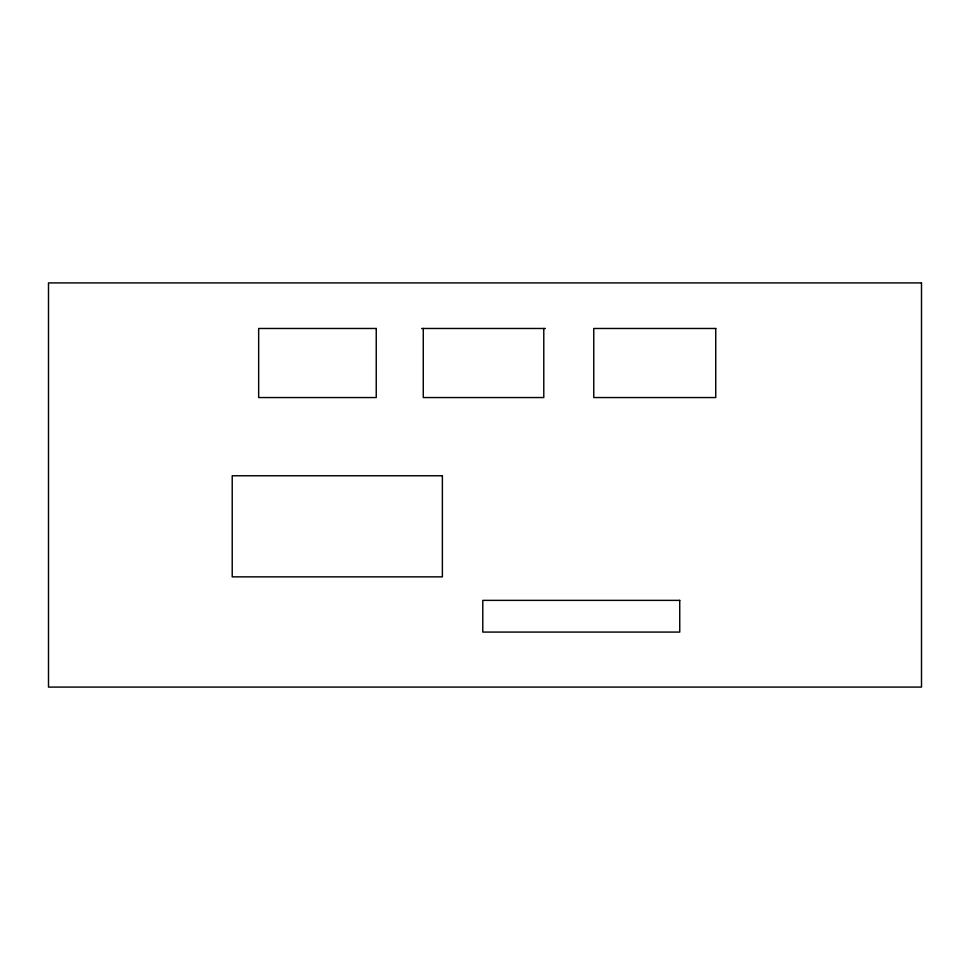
<?xml version="1.0" encoding="UTF-8"?>
<svg xmlns="http://www.w3.org/2000/svg" width="970" height="970" viewBox="0 0 970 970"><rect width="100%" height="100%" fill="white"/><g stroke="black" fill="none" stroke-linecap="round" stroke-linejoin="round"><path stroke-width="1.45" d="M421.707 328.478L545.346 328.478M543.782 328.478L543.782 397.554L423.272 397.554L423.272 328.478M921.5 282.913L48.5 282.913L48.5 687.087L921.5 687.087L921.5 282.913M376.239 328.478L258.663 328.478L258.663 397.554L376.239 397.554L376.239 328.478M715.739 328.478L593.761 328.478L593.761 397.554L715.739 397.554L715.739 328.478M442.381 475.761L232.218 475.761L232.218 576.859L442.381 576.859L442.381 475.761M679.74 600.369L482.793 600.369L482.793 632.076L679.752 632.076L679.74 600.369"/></g></svg>
